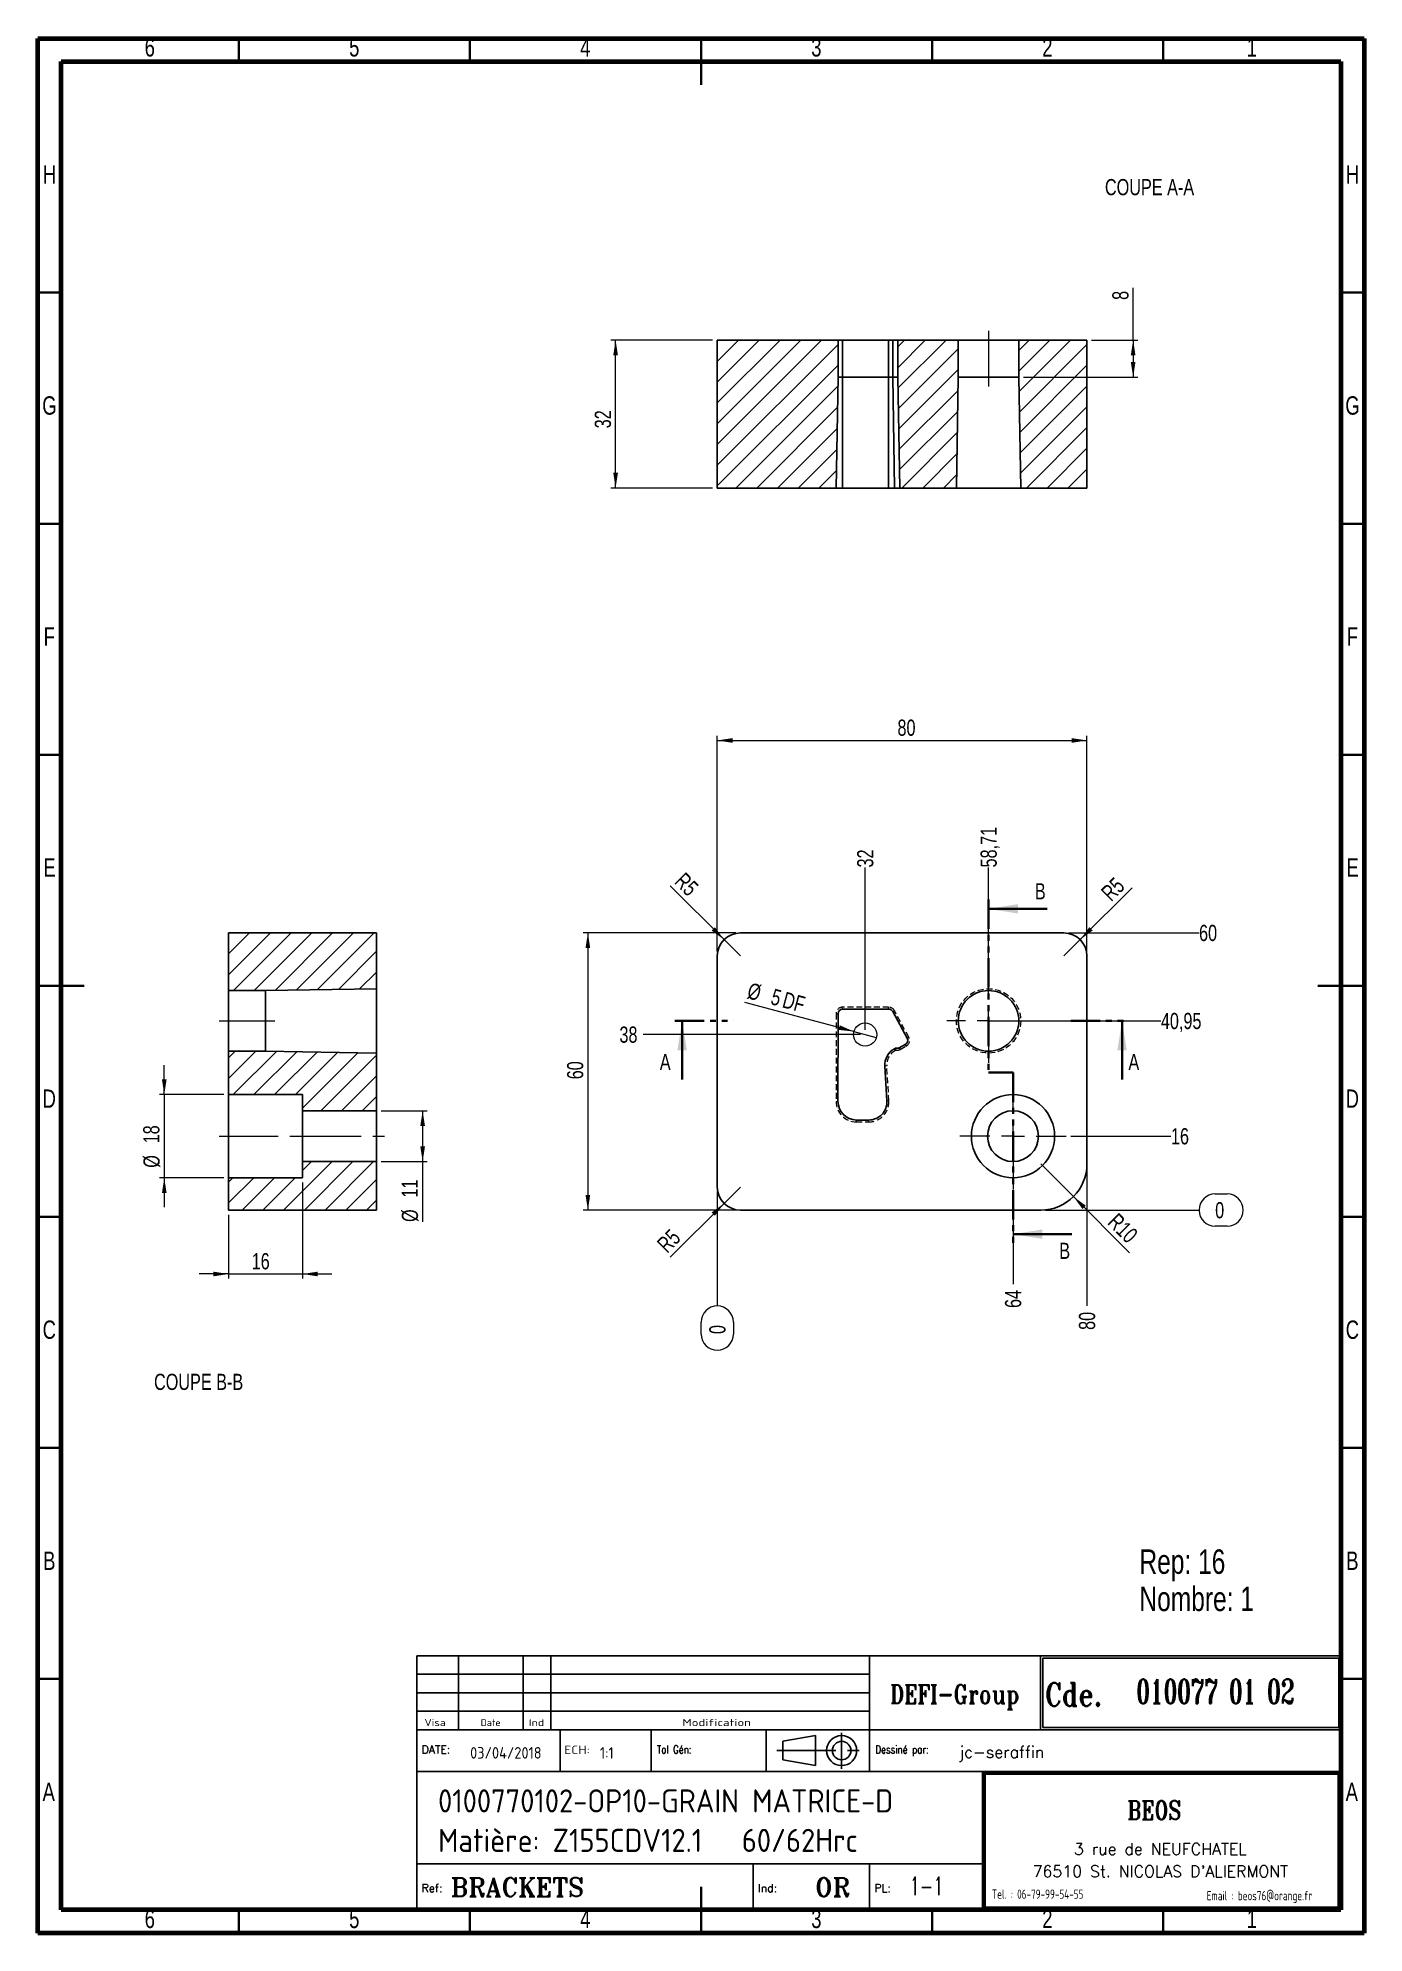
# Model space of a CAD drawing. Header units: millimetres. Extents: x 5 to 292, y 5 to 415.
import ezdxf

# ---------------------------------------------------------------- set-up
doc = ezdxf.new("R2010")
doc.units = ezdxf.units.MM
for name, pattern in [('CENTERX2', [20.32, 12.7, -2.54, 2.54, -2.54]), ('HIDDEN', [1.905, 1.27, -0.635]), ('PHANTOM', [12.7, 6.35, -1.27, 1.27, -1.27, 1.27, -1.27])]:
    doc.linetypes.add(name, pattern=pattern)
doc.layers.add('DIMENSIONS', color=176, linetype='Continuous')
doc.styles.add('SLDTEXTSTYLE0', font='TXT', dxfattribs={"width": 0.75})
doc.styles.add('SLDTEXTSTYLE1', font='ISOCP')
doc.styles.add('SLDTEXTSTYLE10', font='ISOCP', dxfattribs={"width": 1.147311})
doc.styles.add('SLDTEXTSTYLE11', font='ISOCP', dxfattribs={"width": 1.385904})
doc.styles.add('SLDTEXTSTYLE12', font='ISOCP', dxfattribs={"width": 1.246461})
doc.styles.add('SLDTEXTSTYLE13', font='ROMAND')
doc.styles.add('SLDTEXTSTYLE2', font='ROMANT', dxfattribs={"width": 0.8})
doc.styles.add('SLDTEXTSTYLE3', font='ISOCP', dxfattribs={"width": 0.8})
doc.styles.add('SLDTEXTSTYLE4', font='ROMANS', dxfattribs={"width": 0.8})
doc.styles.add('SLDTEXTSTYLE5', font='ROMANT')
doc.styles.add('SLDTEXTSTYLE6', font='ROMANS')
doc.styles.add('SLDTEXTSTYLE7', font='ROMANT', dxfattribs={"width": 0.65})
doc.styles.add('SLDTEXTSTYLE8', font='ISOCP', dxfattribs={"width": 1.446157})
doc.styles.add('SLDTEXTSTYLE9', font='ISOCP', dxfattribs={"width": 1.294402})
doc.dimstyles.new('SLDDIMSTYLE0', dxfattribs={"dimtxt": 3.5, "dimasz": 3.302, "dimexe": 0, "dimexo": 0.0625, "dimgap": 0.875, "dimtad": 1, "dimrnd": 1e-09, "dimzin": 12, "dimdsep": 46, "dimtxsty": 'SLDTEXTSTYLE0', "dimblk1": 'NONE', "dimsah": 1, "dimcen": 0, "dimadec": 0, "dimazin": 3, "dimtfac": 1, "dimtmove": 0, "dimatfit": 3, "dimldrblk": 'NONE', "dimfxl": 1, "dimfrac": 2, "dimtolj": 1, "dimtzin": 12, "dimarcsym": 0})
doc.dimstyles.new('SLDDIMSTYLE1', dxfattribs={"dimtxt": 3.5, "dimasz": 3.302, "dimexe": 0, "dimexo": 0.0625, "dimgap": 0.875, "dimtad": 0, "dimtih": 1, "dimtoh": 1, "dimdec": 0, "dimrnd": 1e-09, "dimdsep": 46, "dimtxsty": 'SLDTEXTSTYLE0', "dimblk1": 'NONE', "dimblk2": 'NONE', "dimsah": 1, "dimcen": 0.09, "dimadec": 0, "dimazin": 2, "dimtfac": 1, "dimtdec": 0, "dimtofl": 0, "dimtmove": 0, "dimatfit": 3, "dimldrblk": 'NONE', "dimfxl": 1, "dimfrac": 2, "dimtolj": 1, "dimtzin": 12, "dimarcsym": 0})
doc.dimstyles.new('SLDDIMSTYLE2', dxfattribs={"dimtxt": 3.5, "dimasz": 3.302, "dimexe": 0, "dimexo": 0.0625, "dimgap": 0.875, "dimtad": 0, "dimtih": 1, "dimtoh": 1, "dimrnd": 1e-09, "dimzin": 12, "dimdsep": 46, "dimtxsty": 'SLDTEXTSTYLE0', "dimblk1": 'NONE', "dimblk2": 'NONE', "dimsah": 1, "dimcen": 0.09, "dimadec": 0, "dimazin": 3, "dimtfac": 1, "dimtofl": 0, "dimtmove": 0, "dimatfit": 3, "dimldrblk": 'NONE', "dimfxl": 1, "dimfrac": 2, "dimtolj": 1, "dimtzin": 12, "dimarcsym": 0})
doc.dimstyles.new('SLDDIMSTYLE3', dxfattribs={"dimtxt": 3.5, "dimasz": 3.302, "dimexe": 0, "dimexo": 0.0625, "dimgap": 0.875, "dimtad": 1, "dimrnd": 1e-09, "dimzin": 12, "dimdsep": 46, "dimtxsty": 'SLDTEXTSTYLE0', "dimsah": 1, "dimcen": 0.09, "dimadec": 0, "dimazin": 3, "dimtfac": 1, "dimtofl": 0, "dimtmove": 0, "dimatfit": 3, "dimfxl": 1, "dimfrac": 2, "dimtolj": 1, "dimtzin": 12, "dimarcsym": 0})
doc.dimstyles.new('SLDDIMSTYLE4', dxfattribs={"dimtxt": 3.5, "dimasz": 3.302, "dimexe": 0, "dimexo": 0.0625, "dimgap": 0.875, "dimtad": 1, "dimrnd": 1e-09, "dimzin": 12, "dimdsep": 46, "dimtxsty": 'SLDTEXTSTYLE0', "dimsah": 1, "dimcen": 0, "dimadec": 0, "dimazin": 3, "dimtfac": 1, "dimtofl": 0, "dimtmove": 0, "dimatfit": 3, "dimfxl": 1, "dimfrac": 2, "dimtolj": 1, "dimtzin": 12, "dimarcsym": 0})
doc.dimstyles.new('SLDDIMSTYLE5', dxfattribs={"dimtxt": 3.5, "dimasz": 3.302, "dimexe": 0, "dimexo": 0.0625, "dimgap": 0.875, "dimtad": 1, "dimrnd": 1e-09, "dimzin": 12, "dimdsep": 46, "dimtxsty": 'SLDTEXTSTYLE0', "dimsah": 1, "dimcen": 0.09, "dimadec": 0, "dimazin": 3, "dimtfac": 1, "dimtmove": 0, "dimatfit": 0, "dimfxl": 1, "dimfrac": 2, "dimtolj": 1, "dimtzin": 12, "dimarcsym": 0})

# ---------------------------------------------------------------- blocks, each defined once
blk = doc.blocks.new('SW_NOTE_0')
at = {"color": 0, "linetype": 'Continuous', "lineweight": 0, "char_height": 5.292, "attachment_point": 1, "style": 'SLDTEXTSTYLE0'}
for s, insert in [('Rep: 16', (0, 6.82)), ('Nombre: 1', (0, -1.23))]:
    blk.add_mtext(s, dxfattribs=dict(at, insert=insert))
blk = doc.blocks.new('_D')
at = {"color": 7, "linetype": 'Continuous', "lineweight": 18}
for q in [(158.01, 206.41), (186.44, 198.8)]:
    blk.add_line((181.61, 200.09), q, dxfattribs=at)
blk.add_solid([(181.61, 200.09), (178.55, 201.44), (178.29, 200.46)], dxfattribs=at)
at = {"color": 7, "linetype": 'Continuous', "lineweight": 18, "char_height": 3.5, "attachment_point": 1, "rotation": 345, "style": 'SLDTEXTSTYLE0'}
for s, insert in [('%%c', (159.18, 210.75)), ('5', (164.29, 209.43)), ('DF', (166.79, 208.76))]:
    blk.add_mtext(s, dxfattribs=dict(at, insert=insert))
blk = doc.blocks.new('_None')
blk = doc.blocks.new('_D_1')
at = {"color": 7, "linetype": 'Continuous', "lineweight": 18}
for p, q in [((152.02, 165.45), (152.02, 140.71)), ((148.53, 134.63), (148.53, 137.22)), ((155.51, 137.22), (155.51, 134.63))]:
    blk.add_line(p, q, dxfattribs=at)
for centre, start, end in [((152.02, 137.22), 0, 180), ((152.02, 134.63), 180, 0)]:
    blk.add_arc(centre, 3.49, start, end, dxfattribs=at)
at = {"color": 7, "linetype": 'Continuous', "lineweight": 18, "insert": (150.29, 134.63), "char_height": 3.5, "attachment_point": 1, "rotation": 90, "style": 'SLDTEXTSTYLE0'}
blk.add_mtext('0', dxfattribs=at)
blk = doc.blocks.new('_D_2')
at = {"color": 7, "linetype": 'Continuous', "lineweight": 18}
blk.add_line((184.02, 200.45), (184.02, 235.6), dxfattribs=at)
at = {"color": 7, "linetype": 'Continuous', "lineweight": 18, "insert": (182.29, 235.6), "char_height": 3.5, "attachment_point": 1, "rotation": 90, "style": 'SLDTEXTSTYLE0'}
blk.add_mtext('32', dxfattribs=at)
blk = doc.blocks.new('_D_3')
at = {"color": 7, "linetype": 'Continuous', "lineweight": 18}
blk.add_line((210.73, 212.45), (210.73, 235.6), dxfattribs=at)
at = {"color": 7, "linetype": 'Continuous', "lineweight": 18, "insert": (209, 235.6), "char_height": 3.5, "attachment_point": 1, "rotation": 90, "style": 'SLDTEXTSTYLE0'}
blk.add_mtext('58,71', dxfattribs=at)
blk = doc.blocks.new('_D_4')
at = {"color": 7, "linetype": 'Continuous', "lineweight": 18}
blk.add_line((216.02, 164.95), (216.02, 145.45), dxfattribs=at)
at = {"color": 7, "linetype": 'Continuous', "lineweight": 18, "insert": (214.29, 140.27), "char_height": 3.5, "attachment_point": 1, "rotation": 90, "style": 'SLDTEXTSTYLE0'}
blk.add_mtext('64', dxfattribs=at)
blk = doc.blocks.new('_D_5')
at = {"color": 7, "linetype": 'Continuous', "lineweight": 18}
blk.add_line((232.02, 170.45), (232.02, 140.71), dxfattribs=at)
at = {"color": 7, "linetype": 'Continuous', "lineweight": 18, "insert": (230.29, 135.53), "char_height": 3.5, "attachment_point": 1, "rotation": 90, "style": 'SLDTEXTSTYLE0'}
blk.add_mtext('80', dxfattribs=at)
blk = doc.blocks.new('_D_6')
at = {"color": 7, "linetype": 'Continuous', "lineweight": 18}
for p, q in [((259.77, 164.94), (262.36, 164.94)), ((223.02, 161.45), (256.28, 161.45)), ((262.36, 157.96), (259.77, 157.96))]:
    blk.add_line(p, q, dxfattribs=at)
for centre, start, end in [((259.77, 161.45), 90, 270), ((262.36, 161.45), 270, 90)]:
    blk.add_arc(centre, 3.49, start, end, dxfattribs=at)
at = {"color": 7, "linetype": 'Continuous', "lineweight": 18, "insert": (259.77, 163.18), "char_height": 3.5, "attachment_point": 1, "style": 'SLDTEXTSTYLE0'}
blk.add_mtext('0', dxfattribs=at)
blk = doc.blocks.new('_D_7')
at = {"color": 7, "linetype": 'Continuous', "lineweight": 18}
blk.add_line((228.52, 177.45), (250.2, 177.45), dxfattribs=at)
at = {"color": 7, "linetype": 'Continuous', "lineweight": 18, "insert": (250.2, 179.18), "char_height": 3.5, "attachment_point": 1, "style": 'SLDTEXTSTYLE0'}
blk.add_mtext('16', dxfattribs=at)
blk = doc.blocks.new('_D_8')
at = {"color": 7, "linetype": 'Continuous', "lineweight": 18}
blk.add_line((183.02, 199.45), (136.02, 199.45), dxfattribs=at)
at = {"color": 7, "linetype": 'Continuous', "lineweight": 18, "insert": (130.85, 201.18), "char_height": 3.5, "attachment_point": 1, "style": 'SLDTEXTSTYLE0'}
blk.add_mtext('38', dxfattribs=at)
blk = doc.blocks.new('_D_9')
at = {"color": 7, "linetype": 'Continuous', "lineweight": 18}
blk.add_line((211.73, 202.4), (248.02, 202.4), dxfattribs=at)
at = {"color": 7, "linetype": 'Continuous', "lineweight": 18, "insert": (248.02, 204.13), "char_height": 3.5, "attachment_point": 1, "style": 'SLDTEXTSTYLE0'}
blk.add_mtext('40,95', dxfattribs=at)
blk = doc.blocks.new('_D_10')
at = {"color": 7, "linetype": 'Continuous', "lineweight": 18}
blk.add_line((228.02, 221.45), (256.28, 221.45), dxfattribs=at)
at = {"color": 7, "linetype": 'Continuous', "lineweight": 18, "insert": (256.28, 223.18), "char_height": 3.5, "attachment_point": 1, "style": 'SLDTEXTSTYLE0'}
blk.add_mtext('60', dxfattribs=at)
blk = doc.blocks.new('_D_11')
at = {"color": 7, "linetype": 'Continuous', "lineweight": 18}
for p, q in [((152.02, 217.45), (152.02, 264.09)), ((152.02, 263.09), (232.02, 263.09)), ((232.02, 217.45), (232.02, 264.09))]:
    blk.add_line(p, q, dxfattribs=at)
for points in [[(152.02, 263.09), (155.32, 262.58), (155.32, 263.59)], [(232.02, 263.09), (228.72, 263.59), (228.72, 262.58)]]:
    blk.add_solid(points, dxfattribs=at)
at = {"color": 7, "linetype": 'Continuous', "lineweight": 18, "insert": (191.02, 267.6), "char_height": 3.5, "attachment_point": 1, "style": 'SLDTEXTSTYLE0'}
blk.add_mtext('80', dxfattribs=at)
blk = doc.blocks.new('_D_12')
at = {"color": 7, "linetype": 'Continuous', "lineweight": 18}
for p, q in [((156.02, 221.45), (123.02, 221.45)), ((124.02, 221.45), (124.02, 161.45)), ((156.02, 161.45), (123.02, 161.45))]:
    blk.add_line(p, q, dxfattribs=at)
for points in [[(124.02, 221.45), (123.51, 218.14), (124.53, 218.14)], [(124.02, 161.45), (124.53, 164.75), (123.51, 164.75)]]:
    blk.add_solid(points, dxfattribs=at)
at = {"color": 7, "linetype": 'Continuous', "lineweight": 18, "insert": (119.51, 189.76), "char_height": 3.5, "attachment_point": 1, "rotation": 90, "style": 'SLDTEXTSTYLE0'}
blk.add_mtext('60', dxfattribs=at)
blk = doc.blocks.new('_D_13')
at = {"color": 7, "linetype": 'Continuous', "lineweight": 18}
for q in [(141.86, 231.61), (157.02, 216.45)]:
    blk.add_line((153.49, 219.98), q, dxfattribs=at)
blk.add_solid([(153.49, 219.98), (151.51, 222.68), (150.79, 221.96)], dxfattribs=at)
at = {"color": 7, "linetype": 'Continuous', "lineweight": 18, "insert": (145.03, 234.78), "char_height": 3.5, "attachment_point": 1, "rotation": 315, "style": 'SLDTEXTSTYLE0'}
blk.add_mtext('R5', dxfattribs=at)
blk = doc.blocks.new('_D_14')
at = {"color": 7, "linetype": 'Continuous', "lineweight": 18}
for q in [(241.79, 231.21), (227.02, 216.45)]:
    blk.add_line((230.56, 219.98), q, dxfattribs=at)
blk.add_solid([(230.56, 219.98), (233.25, 221.96), (232.53, 222.68)], dxfattribs=at)
at = {"color": 7, "linetype": 'Continuous', "lineweight": 18, "insert": (234.79, 230.55), "char_height": 3.5, "attachment_point": 1, "rotation": 45, "style": 'SLDTEXTSTYLE0'}
blk.add_mtext('R5', dxfattribs=at)
blk = doc.blocks.new('_D_15')
at = {"color": 7, "linetype": 'Continuous', "lineweight": 18}
for q in [(222.02, 171.45), (241.25, 152.22)]:
    blk.add_line((229.09, 164.38), q, dxfattribs=at)
blk.add_solid([(229.09, 164.38), (231.07, 161.68), (231.79, 162.4)], dxfattribs=at)
at = {"color": 7, "linetype": 'Continuous', "lineweight": 18, "insert": (238.76, 161.06), "char_height": 3.5, "attachment_point": 1, "rotation": 315, "style": 'SLDTEXTSTYLE0'}
blk.add_mtext('R10', dxfattribs=at)
blk = doc.blocks.new('_D_16')
at = {"color": 7, "linetype": 'Continuous', "lineweight": 18}
for q in [(157.02, 166.45), (141.86, 151.28)]:
    blk.add_line((153.49, 162.91), q, dxfattribs=at)
blk.add_solid([(153.49, 162.91), (150.79, 160.94), (151.51, 160.22)], dxfattribs=at)
at = {"color": 7, "linetype": 'Continuous', "lineweight": 18, "insert": (138.69, 154.45), "char_height": 3.5, "attachment_point": 1, "rotation": 45, "style": 'SLDTEXTSTYLE0'}
blk.add_mtext('R5', dxfattribs=at)
blk = doc.blocks.new('SW_CENTERMARKSYMBOL_0')
at = {"color": 0, "linetype": 'Continuous', "lineweight": 0}
for p, q in [((0, 5), (0, 9.05)), ((-5, 0), (-9.05, 0)), ((0, 0), (-2.5, 0)), ((0, 0), (0, 2.5)), ((0, 0), (0, -2.5)), ((0, 0), (2.5, 0)), ((5, 0), (9.05, 0)), ((0, -5), (0, -9.05))]:
    blk.add_line(p, q, dxfattribs=at)
blk = doc.blocks.new('SW_CENTERMARKSYMBOL_1')
at = {"color": 0, "linetype": 'Continuous', "lineweight": 0}
for p, q in [((0, 5), (0, 11.5)), ((-5, 0), (-11.5, 0)), ((0, 0), (-2.5, 0)), ((0, 0), (0, 2.5)), ((0, 0), (0, -2.5)), ((0, 0), (2.5, 0)), ((5, 0), (11.5, 0)), ((0, -5), (0, -11.5))]:
    blk.add_line(p, q, dxfattribs=at)
blk = doc.blocks.new('_D_17')
at = {"color": 7, "linetype": 'Continuous', "lineweight": 18}
for p, q in [((151.02, 349.71), (129.02, 349.71)), ((130.02, 317.71), (130.02, 349.71)), ((151.02, 317.71), (129.02, 317.71))]:
    blk.add_line(p, q, dxfattribs=at)
for points in [[(130.02, 349.71), (129.51, 346.41), (130.53, 346.41)], [(130.02, 317.71), (130.53, 321.01), (129.51, 321.01)]]:
    blk.add_solid(points, dxfattribs=at)
at = {"color": 7, "linetype": 'Continuous', "lineweight": 18, "insert": (125.51, 330.63), "char_height": 3.5, "attachment_point": 1, "rotation": 90, "style": 'SLDTEXTSTYLE0'}
blk.add_mtext('32', dxfattribs=at)
blk = doc.blocks.new('_D_18')
at = {"color": 7, "linetype": 'Continuous', "lineweight": 18}
for p, q in [((242.02, 349.71), (242.02, 361)), ((233.02, 349.71), (243.02, 349.71)), ((242.02, 349.71), (242.02, 341.71)), ((218.28, 341.71), (243.02, 341.71))]:
    blk.add_line(p, q, dxfattribs=at)
for points in [[(242.02, 349.71), (241.51, 346.41), (242.53, 346.41)], [(242.02, 341.71), (242.53, 345.01), (241.51, 345.01)]]:
    blk.add_solid(points, dxfattribs=at)
at = {"color": 7, "linetype": 'Continuous', "lineweight": 18, "insert": (237.51, 358.42), "char_height": 3.5, "attachment_point": 1, "rotation": 90, "style": 'SLDTEXTSTYLE0'}
blk.add_mtext('8', dxfattribs=at)
blk = doc.blocks.new('_D_19')
at = {"color": 7, "linetype": 'Continuous', "lineweight": 18}
for p, q in [((32.35, 186.45), (32.35, 192.8)), ((45.26, 186.45), (31.35, 186.45)), ((32.35, 186.45), (32.35, 168.45)), ((45.26, 168.45), (31.35, 168.45)), ((32.35, 168.45), (32.35, 162.1))]:
    blk.add_line(p, q, dxfattribs=at)
for points in [[(32.35, 186.45), (32.85, 189.75), (31.84, 189.75)], [(32.35, 168.45), (31.84, 165.14), (32.85, 165.14)]]:
    blk.add_solid(points, dxfattribs=at)
at = {"color": 7, "linetype": 'Continuous', "lineweight": 18, "char_height": 3.5, "attachment_point": 1, "rotation": 90, "style": 'SLDTEXTSTYLE0'}
for s, insert in [('18', (27.78, 175.9)), ('%%c', (27.83, 170.62))]:
    blk.add_mtext(s, dxfattribs=dict(at, insert=insert))
blk = doc.blocks.new('_D_20')
at = {"color": 7, "linetype": 'Continuous', "lineweight": 18}
for p, q in [((62.26, 167.45), (62.26, 146.63)), ((46.26, 160.45), (46.26, 146.63)), ((46.26, 147.63), (39.91, 147.63)), ((46.26, 147.63), (62.26, 147.63)), ((62.26, 147.63), (68.61, 147.63))]:
    blk.add_line(p, q, dxfattribs=at)
for points in [[(46.26, 147.63), (42.96, 148.13), (42.96, 147.12)], [(62.26, 147.63), (65.56, 147.12), (65.56, 148.13)]]:
    blk.add_solid(points, dxfattribs=at)
at = {"color": 7, "linetype": 'Continuous', "lineweight": 18, "insert": (51.26, 152.14), "char_height": 3.5, "attachment_point": 1, "style": 'SLDTEXTSTYLE0'}
blk.add_mtext('16', dxfattribs=at)
blk = doc.blocks.new('_D_21')
at = {"color": 7, "linetype": 'Continuous', "lineweight": 18}
for p, q in [((79.26, 182.95), (89.26, 182.95)), ((88.26, 182.95), (88.26, 171.95)), ((79.26, 171.95), (89.26, 171.95)), ((88.26, 171.95), (88.26, 158.89))]:
    blk.add_line(p, q, dxfattribs=at)
for points in [[(88.26, 182.95), (87.75, 179.64), (88.77, 179.64)], [(88.26, 171.95), (88.77, 175.25), (87.75, 175.25)]]:
    blk.add_solid(points, dxfattribs=at)
at = {"color": 7, "linetype": 'Continuous', "lineweight": 18, "char_height": 3.5, "attachment_point": 1, "rotation": 90, "style": 'SLDTEXTSTYLE0'}
for s, insert in [('11', (83.7, 164.16)), ('%%c', (83.75, 158.89))]:
    blk.add_mtext(s, dxfattribs=dict(at, insert=insert))

msp = doc.modelspace()

# ---------------------------------------------------------------- hatches: boundary and pattern name
at = {"linetype": 'Continuous', "lineweight": 18}
h = msp.add_hatch(dxfattribs=at)
h.set_pattern_fill('ANSI31', style=0)
h.paths.add_polyline_path([(152.022, 349.709), (152.022, 317.709), (177.732, 317.709), (178.151, 341.709), (178.151, 349.709)], flags=0)
h = msp.add_hatch(dxfattribs=at)
h.set_pattern_fill('ANSI31', style=0)
h.paths.add_polyline_path([(204.182, 349.709), (191.084, 349.709), (191.084, 341.709), (191.561, 317.709), (203.763, 317.709), (204.182, 341.709)], flags=0)
h = msp.add_hatch(dxfattribs=at)
h.set_pattern_fill('ANSI31', style=0)
h.paths.add_polyline_path([(232.022, 317.709), (232.022, 349.709), (217.282, 349.709), (217.282, 341.709), (217.701, 317.709)], flags=0)
h = msp.add_hatch(dxfattribs=at)
h.set_pattern_fill('ANSI31', style=0)
h.paths.add_polyline_path([(78.261, 209.369), (78.261, 221.446), (46.261, 221.446), (46.261, 208.951), (54.261, 208.951)], flags=0)
h = msp.add_hatch(dxfattribs=at)
h.set_pattern_fill('ANSI31', style=0)
h.paths.add_polyline_path([(78.261, 182.946), (78.261, 195.432), (54.261, 195.851), (46.261, 195.851), (46.261, 186.446), (62.261, 186.446), (62.261, 182.946)], flags=0)
h = msp.add_hatch(dxfattribs=at)
h.set_pattern_fill('ANSI31', style=0)
h.paths.add_polyline_path([(46.261, 168.446), (46.261, 161.446), (78.261, 161.446), (78.261, 171.946), (62.261, 171.946), (62.261, 168.446)], flags=0)

# ---------------------------------------------------------------- linework, layer by layer
at = {"color": 7, "linetype": 'Continuous', "lineweight": 70}
for p, q in [((5, 5), (5, 415)), ((5, 415), (292, 415)), ((292, 415), (292, 5)), ((10, 10), (10, 410)), ((10, 410), (287, 410)), ((287, 410), (287, 10)), ((287, 10), (10, 10)), ((292, 5), (5, 5))]:
    msp.add_line(p, q, dxfattribs=at)
at = {"color": 7, "linetype": 'Continuous', "lineweight": 35}
for p, q in [((48.5, 410), (48.5, 415)), ((98.5, 410), (98.5, 415)), ((148.5, 415.001), (148.5, 404.999)), ((148.5, 410), (148.5, 415)), ((198.5, 410), (198.5, 415)), ((248.5, 410), (248.5, 415)), ((10, 360), (5, 360)), ((287, 360), (292, 360)), ((10, 310), (5, 310)), ((287, 310), (292, 310)), ((10, 260), (5, 260)), ((287, 260), (292, 260)), ((223.432, 226.646), (210.732, 226.646)), ((4.999, 210), (15.001, 210)), ((10, 210), (5, 210)), ((292.001, 210), (281.999, 210)), ((287, 210), (292, 210)), ((144.422, 189.701), (144.422, 202.401)), ((239.622, 189.701), (239.622, 202.401)), ((10, 160), (5, 160)), ((287, 160), (292, 160)), ((228.722, 156.246), (216.022, 156.246)), ((10, 110), (5, 110)), ((287, 110), (292, 110)), ((10, 60), (5, 60)), ((287, 60), (292, 60)), ((148.5, 4.999), (148.5, 15.001)), ((48.5, 10), (48.5, 5)), ((98.5, 10), (98.5, 5)), ((148.5, 10), (148.5, 5)), ((198.5, 10), (198.5, 5)), ((248.5, 10), (248.5, 5))]:
    msp.add_line(p, q, dxfattribs=at)
at = {"color": 7, "linetype": 'Continuous', "lineweight": 25}
for p, q in [((152.022, 349.709), (178.151, 349.709)), ((152.022, 317.709), (152.022, 349.709)), ((178.151, 341.709), (178.151, 349.709)), ((178.152, 349.709), (178.151, 349.709)), ((178.152, 341.709), (178.152, 349.709)), ((179.152, 349.709), (178.152, 349.709)), ((179.152, 341.709), (179.152, 349.709)), ((189.107, 349.709), (179.152, 349.709)), ((189.107, 341.709), (189.107, 349.709)), ((189.985, 349.709), (189.107, 349.709)), ((189.985, 341.709), (189.985, 349.709)), ((191.084, 349.709), (189.985, 349.709)), ((191.084, 349.709), (191.084, 341.709)), ((191.084, 349.709), (204.182, 349.709)), ((204.182, 341.709), (204.182, 349.709)), ((217.282, 349.709), (204.182, 349.709)), ((217.282, 349.709), (217.282, 341.709)), ((217.282, 349.709), (232.022, 349.709)), ((232.022, 349.709), (232.022, 317.709)), ((178.151, 341.709), (177.732, 317.709)), ((177.733, 317.709), (178.152, 341.709)), ((178.151, 341.709), (178.152, 341.709)), ((178.152, 341.709), (179.152, 341.709)), ((179.152, 341.709), (179.152, 317.709)), ((179.152, 341.709), (189.107, 341.709)), ((189.107, 341.709), (189.985, 341.709)), ((189.107, 341.709), (189.107, 317.709)), ((189.985, 341.709), (190.354, 317.709)), ((189.985, 341.709), (191.084, 341.709)), ((191.561, 317.709), (191.084, 341.709)), ((204.182, 341.709), (203.763, 317.709)), ((204.182, 341.709), (217.282, 341.709)), ((217.701, 317.709), (217.282, 341.709)), ((152.022, 317.709), (177.732, 317.709)), ((177.733, 317.709), (177.732, 317.709)), ((179.152, 317.709), (177.733, 317.709)), ((189.107, 317.709), (179.152, 317.709)), ((190.354, 317.709), (189.107, 317.709)), ((191.561, 317.709), (190.354, 317.709)), ((191.561, 317.709), (203.763, 317.709)), ((217.701, 317.709), (203.763, 317.709)), ((217.701, 317.709), (232.022, 317.709)), ((46.261, 221.446), (46.261, 208.951)), ((78.261, 221.446), (46.261, 221.446)), ((78.261, 221.446), (78.261, 209.369)), ((227.022, 221.446), (157.022, 221.446)), ((152.022, 216.446), (152.022, 166.446)), ((232.022, 171.446), (232.022, 216.446)), ((54.261, 208.951), (78.261, 209.369)), ((78.261, 209.369), (78.261, 195.432)), ((54.261, 208.951), (46.261, 208.951)), ((46.261, 208.951), (46.261, 195.851)), ((54.261, 195.851), (54.261, 208.951)), ((178.152, 203.947), (178.141, 184.948)), ((189.107, 204.946), (179.152, 204.946)), ((193.114, 198.663), (189.985, 204.423)), ((191.394, 196.591), (192.712, 197.307)), ((46.261, 195.851), (46.261, 186.446)), ((46.261, 195.851), (54.261, 195.851)), ((78.261, 195.432), (54.261, 195.851)), ((78.261, 195.432), (78.261, 182.946)), ((190.372, 196.377), (190.623, 196.514)), ((188.75, 185.072), (188.288, 192.618)), ((62.261, 186.446), (46.261, 186.446)), ((46.261, 186.446), (46.261, 168.446)), ((62.261, 182.946), (62.261, 186.446)), ((78.261, 182.946), (62.261, 182.946)), ((62.261, 182.946), (62.261, 171.946)), ((78.261, 182.946), (78.261, 171.946)), ((182.139, 180.946), (184.75, 180.944)), ((46.261, 168.446), (62.261, 168.446)), ((46.261, 168.446), (46.261, 161.446)), ((62.261, 168.446), (62.261, 171.946)), ((62.261, 171.946), (78.261, 171.946)), ((78.261, 171.946), (78.261, 161.446)), ((46.261, 161.446), (78.261, 161.446)), ((157.022, 161.446), (222.022, 161.446))]:
    msp.add_line(p, q, dxfattribs=at)
at = {"color": 7, "linetype": 'CENTERX2', "lineweight": 18}
for p, q in [((210.732, 351.709), (210.732, 339.709)), ((44.261, 202.401), (56.261, 202.401)), ((44.261, 177.446), (62.261, 177.446)), ((62.261, 177.446), (80.261, 177.446))]:
    msp.add_line(p, q, dxfattribs=at)
at = {"color": 7, "linetype": 'PHANTOM', "lineweight": 35}
for p, q in [((210.732, 228.646), (210.732, 191.198)), ((142.834, 202.401), (155.541, 202.401)), ((228.509, 202.401), (241.209, 202.401)), ((210.732, 191.198), (216.022, 191.198)), ((216.022, 191.198), (216.022, 154.246))]:
    msp.add_line(p, q, dxfattribs=at)
at = {"color": 7, "linetype": 'HIDDEN', "lineweight": 18}
for p, q in [((179.152, 204.946), (179.152, 205.365)), ((189.107, 205.365), (179.152, 205.365)), ((189.107, 204.946), (189.107, 205.365)), ((177.733, 203.947), (177.723, 184.948)), ((177.733, 203.947), (178.152, 203.947)), ((189.985, 204.423), (190.354, 204.623)), ((193.482, 198.863), (190.354, 204.623)), ((191.594, 196.223), (192.912, 196.939)), ((192.712, 197.307), (192.912, 196.939)), ((193.114, 198.663), (193.482, 198.863)), ((190.572, 196.009), (190.372, 196.377)), ((190.572, 196.009), (190.684, 196.07)), ((191.394, 196.591), (191.594, 196.223)), ((188.706, 192.643), (188.288, 192.618)), ((189.169, 185.092), (188.706, 192.643)), ((177.723, 184.948), (178.141, 184.948)), ((182.139, 180.527), (182.139, 180.946)), ((182.139, 180.527), (184.75, 180.525)), ((184.75, 180.525), (184.75, 180.944))]:
    msp.add_line(p, q, dxfattribs=at)
at = {"color": 7, "linetype": 'HIDDEN', "lineweight": 18, "flags": 128}
msp.add_lwpolyline([(189.169, 185.092), (188.887, 185.078), (188.75, 185.072)], dxfattribs=at)
at = {"color": 7, "linetype": 'HIDDEN', "lineweight": 18}
msp.add_circle((210.732, 202.401), 6.969, dxfattribs=at)
at = {"color": 7, "linetype": 'Continuous', "lineweight": 25}
for centre, radius in [((210.732, 202.401), 6.55), ((216.022, 177.446), 9), ((216.022, 177.446), 5.5)]:
    msp.add_circle(centre, radius, dxfattribs=at)
at = {"color": 7, "linetype": 'Continuous', "lineweight": 18}
msp.add_circle((184.022, 199.446), 2.5, dxfattribs=at)
at = {"color": 7, "linetype": 'Continuous', "lineweight": 25}
for centre, radius, start, end in [((157.022, 216.446), 5, 90, 180), ((227.022, 216.446), 5, 0, 90), ((179.152, 203.946), 1, 90, 179.96943), ((189.107, 203.946), 1, 28.50302, 90), ((192.235, 198.186), 1, 298.50302, 28.50302), ((192.281, 192.862), 4, 118.50302, 183.50302), ((190.917, 197.47), 1, 252.93002, 298.50302), ((182.141, 184.946), 4, 179.96943, 269.96943), ((184.752, 184.944), 4, 269.96943, 1.82875), ((222.022, 171.446), 10, 270, 0), ((157.022, 166.446), 5, 180, 270)]:
    msp.add_arc(centre, radius, start, end, dxfattribs=at)
at = {"color": 7, "linetype": 'HIDDEN', "lineweight": 18}
for centre, radius, start, end in [((179.152, 203.946), 1.419, 90, 179.96943), ((189.107, 203.946), 1.419, 28.50302, 90), ((192.235, 198.186), 1.419, 298.50302, 28.50302), ((192.281, 192.862), 3.581, 118.50302, 183.50302), ((190.917, 197.47), 1.419, 260.55527, 298.50302), ((182.141, 184.946), 4.419, 179.96943, 269.96943), ((184.752, 184.944), 4.419, 269.96943, 1.91009)]:
    msp.add_arc(centre, radius, start, end, dxfattribs=at)
msp.add_open_spline([(190.684, 196.07), (190.681, 196.087), (190.678, 196.104), (190.675, 196.121), (190.664, 196.189), (190.654, 196.257), (190.645, 196.326), (190.637, 196.388), (190.629, 196.451), (190.623, 196.514)], degree=3, knots=[0, 0, 0, 0, 0.002789165, 0.002789165, 0.002789165, 0.013945828, 0.013945828, 0.013945828, 0.024004181, 0.024004181, 0.024004181, 0.024004181], dxfattribs=at)
at = {"color": 7, "linetype": 'Continuous', "lineweight": 35}
for points in [[(210.732, 226.646), (217.082, 225.63), (217.082, 227.662)], [(144.422, 202.401), (143.406, 196.051), (145.438, 196.051)], [(239.622, 202.401), (238.606, 196.051), (240.638, 196.051)], [(216.022, 156.246), (222.372, 155.23), (222.372, 157.262)]]:
    msp.add_solid(points, dxfattribs=at)
at = {"layer": 'DIMENSIONS', "color": 3}
for p, q in [((185, 65), (87, 65)), ((96, 49), (96, 65)), ((110, 49), (110, 65)), ((116, 49), (116, 65)), ((87, 61), (185, 61)), ((185, 57), (87, 57)), ((87, 53), (185, 53))]:
    msp.add_line(p, q, dxfattribs=at)
at = {"layer": 'DIMENSIONS', "color": 6}
for p, q in [((87, 65), (87, 10)), ((287, 10), (287, 65)), ((287, 40), (209.384, 40)), ((209.384, 40), (209.384, 10)), ((286.8, 39.8), (209.584, 39.8)), ((209.584, 39.8), (209.584, 10.2)), ((286.6, 39.6), (209.784, 39.6)), ((209.784, 39.6), (209.784, 10.4)), ((286.4, 39.4), (209.984, 39.4)), ((209.984, 39.4), (209.984, 10.6)), ((286.4, 10.6), (286.4, 39.4)), ((286.6, 10.4), (286.6, 39.6)), ((286.8, 10.2), (286.8, 39.8)), ((87, 10), (287, 10)), ((209.584, 10.2), (286.8, 10.2)), ((209.784, 10.4), (286.6, 10.4)), ((209.984, 10.6), (286.4, 10.6))]:
    msp.add_line(p, q, dxfattribs=at)
at = {"layer": 'DIMENSIONS', "color": 1}
for p, q in [((287, 65), (185, 65)), ((185, 49), (185, 65)), ((222, 49), (222, 65)), ((222.5, 49.5), (222.5, 64.5)), ((222.5, 64.5), (286.5, 64.5)), ((286.5, 64.5), (286.5, 49.5)), ((286.5, 49.5), (222.5, 49.5)), ((87, 49), (287, 49)), ((118, 49), (118, 40)), ((137.731, 49), (137.731, 40)), ((162.62, 49), (162.62, 40)), ((185, 49), (185, 40)), ((209.384, 40), (87, 40)), ((209.384, 20), (87, 20)), ((159.792, 20), (159.792, 10)), ((185, 20), (185, 10))]:
    msp.add_line(p, q, dxfattribs=at)
at = {"layer": 'DIMENSIONS'}
for p, q in [((222.5, 49.5), (222.5, 64.5)), ((222.5, 64.5), (286.5, 64.5)), ((286.5, 64.5), (286.5, 49.5)), ((286.5, 49.5), (222.5, 49.5))]:
    msp.add_line(p, q, dxfattribs=at)
at = {"layer": 'DIMENSIONS', "color": 7}
for p, q in [((173.244, 47.75), (166.244, 46.5)), ((166.244, 46.5), (166.244, 42.5)), ((173.244, 41.25), (173.244, 47.75)), ((166.244, 42.5), (173.244, 41.25))]:
    msp.add_line(p, q, dxfattribs=at)
at = {"layer": 'DIMENSIONS', "color": 3, "linetype": 'CENTERX2'}
for p, q in [((178.934, 48.348), (178.934, 40.513)), ((164.946, 44.5), (183.201, 44.5))]:
    msp.add_line(p, q, dxfattribs=at)
at = {"layer": 'DIMENSIONS', "color": 7}
for radius in [3.25, 2]:
    msp.add_circle((178.934, 44.5), radius, dxfattribs=at)

# ---------------------------------------------------------------- block references
at = {"color": 7, "linetype": 'Continuous', "lineweight": 0}
for name, p in [('SW_CENTERMARKSYMBOL_0', (210.732, 202.401)), ('SW_CENTERMARKSYMBOL_1', (216.022, 177.446)), ('SW_NOTE_0', (243.384, 81.209))]:
    msp.add_blockref(name, p, dxfattribs=at)

# ---------------------------------------------------------------- texts
at = {"color": 7, "linetype": 'Continuous', "lineweight": 0, "attachment_point": 2, "style": 'SLDTEXTSTYLE0'}
for s, insert, char_height in [('6', (29.21, 415.06), 3.969), ('5', (73.46, 415.06), 3.969), ('4', (123.46, 415.06), 3.969), ('3', (173.46, 415.06), 3.969), ('2', (223.46, 415.06), 3.969), ('1', (267.71, 415.06), 3.969), ('H', (7.49, 387.56), 3.969), ('H', (289.49, 387.56), 3.969), ('COUPE A-A', (245.572, 384.578), 3.5), ('G', (7.487, 337.56), 3.969), ('G', (289.487, 337.56), 3.969), ('F', (7.458, 287.56), 3.969), ('F', (289.458, 287.56), 3.969), ('E', (7.508, 237.56), 3.969), ('E', (289.508, 237.56), 3.969), ('D', (7.453, 187.56), 3.969), ('D', (289.453, 187.56), 3.969), ('C', (7.459, 137.56), 3.969), ('C', (289.459, 137.56), 3.969), ('COUPE B-B', (39.781, 126.035), 3.5), ('B', (7.471, 87.56), 3.969), ('B', (289.471, 87.56), 3.969), ('A', (7.34, 37.56), 3.969), ('A', (289.34, 37.56), 3.969), ('6', (29.21, 10.06), 3.969), ('5', (73.46, 10.06), 3.969), ('4', (123.46, 10.06), 3.969), ('3', (173.46, 10.06), 3.969), ('2', (223.46, 10.06), 3.969), ('1', (267.71, 10.06), 3.969)]:
    msp.add_mtext(s, dxfattribs=dict(at, insert=insert, char_height=char_height))
at = {"color": 7, "linetype": 'Continuous', "char_height": 3.5, "attachment_point": 1, "style": 'SLDTEXTSTYLE0'}
for s, insert in [('B', (220.753, 232.204)), ('A', (139.591, 195.259)), ('A', (241.002, 195.259)), ('B', (226.042, 154.395))]:
    msp.add_mtext(s, dxfattribs=dict(at, insert=insert))
at = {"layer": 'DIMENSIONS'}
for s, insert, char_height, attachment_point, style in [('DEFI-Group', (203.42, 58.701), 4, 2, 'SLDTEXTSTYLE2'), ('Cde.', (223, 59.126), 5, 1, 'SLDTEXTSTYLE2'), ('010077 01 02', (242.724, 59.94), 5.29167, 1, 'SLDTEXTSTYLE7'), ('Visa', (88.655, 51.348), 1.5671, 1, 'SLDTEXTSTYLE12'), ('Date', (100.824, 51.283), 1.4924, 1, 'SLDTEXTSTYLE10'), ('Ind', (111.254, 51.283), 1.4924, 1, 'SLDTEXTSTYLE11'), ('Modification', (144.489, 51.348), 1.56705, 1, 'SLDTEXTSTYLE8'), ('DATE:', (88.034, 45.598), 1.7277, 1, 'SLDTEXTSTYLE6'), ('03/04/2018', (98.533, 45.253), 2.5, 1, 'SLDTEXTSTYLE1'), ('ECH:', (118.911, 45.56), 1.8141, 1, 'SLDTEXTSTYLE9'), ('1:1', (126.62, 45.24), 2.5, 1, 'SLDTEXTSTYLE1'), ('Tol Gén:', (138.952, 45.598), 1.7277, 1, 'SLDTEXTSTYLE4'), ('Dessiné par:', (186.221, 45.598), 1.72768, 1, 'SLDTEXTSTYLE4'), ('jc-seraffin', (204.355, 45.42), 2.5, 1, 'SLDTEXTSTYLE5'), ('0100770102-OP10-GRAIN MATRICE-D', (91.603, 36.107), 5, 1, 'SLDTEXTSTYLE1'), ('BEOS', (246.571, 33.595), 4, 2, 'SLDTEXTSTYLE2'), ('Matière: Z155CDV12.1   60/62Hrc', (91.603, 27.564), 5, 1, 'SLDTEXTSTYLE1'), ('3 rue de NEUFCHATEL', (247.909, 24.448), 2.5, 2, 'SLDTEXTSTYLE13'), ('BRACKETS', (94.337, 16.951), 4, 1, 'SLDTEXTSTYLE5'), ('OR', (173.194, 16.951), 4, 1, 'SLDTEXTSTYLE5'), ('1-1', (193.651, 17.173), 4, 1, 'SLDTEXTSTYLE7'), ("76510 St. NICOLAS D'ALIERMONT", (247.903, 19.623), 2.5, 2, 'SLDTEXTSTYLE13'), ('Ref:', (88.034, 15.598), 1.7277, 1, 'SLDTEXTSTYLE6'), ('Ind:', (160.826, 15.598), 1.7277, 1, 'SLDTEXTSTYLE6'), ('PL:', (186.034, 15.598), 1.7277, 1, 'SLDTEXTSTYLE6'), ('Tel. : 06-79-99-54-55', (221.36, 14.429), 2, 2, 'SLDTEXTSTYLE3'), ('Email : beos76@orange.fr', (269.372, 14.097), 2, 2, 'SLDTEXTSTYLE3')]:
    msp.add_mtext(s, dxfattribs=dict(at, insert=insert, char_height=char_height, attachment_point=attachment_point, style=style))

# ---------------------------------------------------------------- dimensions: what is measured, and where the dimension line sits
at = {"color": 7, "linetype": 'Continuous', "lineweight": 18}
for base, p1, p2, picture, middle in [((242.022, 341.709), (232.022, 349.709), (217.282, 341.709), '_D_18', (242.022, 359.709)), ((130.022, 349.709), (152.022, 317.709), (152.022, 349.709), '_D_17', (130.022, 333.217)), ((124.022, 161.446), (157.022, 221.446), (157.022, 161.446), '_D_12', (124.022, 192.35))]:
    dim = msp.add_linear_dim(base=base, p1=p1, p2=p2, angle=90, dimstyle='SLDDIMSTYLE3', dxfattribs=at)
    dim.commit()
    dim.dimension.update_dxf_attribs({"geometry": picture, "text_midpoint": middle, "dimtype": 160})
for base, p1, p2, dimstyle, picture, middle in [((232.022, 263.085), (152.022, 216.446), (232.022, 216.446), 'SLDDIMSTYLE3', '_D_11', (193.601, 263.085)), ((62.261, 147.626), (46.261, 161.446), (62.261, 168.446), 'SLDDIMSTYLE5', '_D_20', (53.843, 147.626))]:
    dim = msp.add_linear_dim(base=base, p1=p1, p2=p2, dimstyle=dimstyle, dxfattribs=at)
    dim.commit()
    dim.dimension.update_dxf_attribs({"geometry": picture, "text_midpoint": middle, "dimtype": 160})
for feature_location, offset, dtype, origin, dimstyle, picture, middle in [((210.732, 211.451), (0, 24.148), 1, (152.022, 166.446), 'SLDDIMSTYLE2', '_D_3', (210.732, 241.417)), ((184.022, 199.446), (0, 36.152), 1, (152.022, 166.446), 'SLDDIMSTYLE2', '_D_2', (184.022, 238.185)), ((227.022, 221.446), (29.259, 0), 0, (222.022, 161.446), 'SLDDIMSTYLE2', '_D_10', (258.867, 221.446)), ((184.022, 199.446), (-48, 0), 0, (222.022, 161.446), 'SLDDIMSTYLE2', '_D_8', (133.436, 199.446)), ((210.7323, 202.4005), (37.2893, 0), 0, (222.0217, 161.4462), 'SLDDIMSTYLE2', '_D_9', (253.8404, 202.4005)), ((227.522, 177.446), (22.676, 0), 0, (222.022, 161.446), 'SLDDIMSTYLE2', '_D_7', (252.784, 177.446)), ((232.022, 171.446), (0, -30.741), 1, (152.022, 166.446), 'SLDDIMSTYLE2', '_D_5', (232.022, 138.119)), ((152.021673959, 166.446224117), (0, -25.741176709), 1, (152.021673959, 166.446224117), 'SLDDIMSTYLE1', '_D_1', (152.021673959, 135.922929504)), ((216.022, 165.946), (0, -20.5), 1, (152.022, 166.446), 'SLDDIMSTYLE2', '_D_4', (216.022, 142.86)), ((222.021673959, 161.446224117), (34.258855059, 0), 0, (222.021673959, 161.446224117), 'SLDDIMSTYLE1', '_D_6', (261.062646921, 161.446224117))]:
    dim = msp.add_ordinate_dim(feature_location=feature_location, offset=offset, dtype=dtype, origin=origin, dimstyle=dimstyle, dxfattribs=at)
    dim.commit()
    dim.dimension.update_dxf_attribs({"geometry": picture, "text_midpoint": middle})
for center, mpoint, picture, middle in [((157.022, 216.446), (153.486, 219.982), '_D_13', (143.632, 229.836)), ((227.022, 216.446), (230.557, 219.982), '_D_14', (240.017, 229.442)), ((222.022, 171.446), (229.093, 164.375), '_D_15', (238.532, 154.936)), ((157.022, 166.446), (153.486, 162.911), '_D_16', (143.632, 153.057))]:
    dim = msp.add_radius_dim(center=center, mpoint=mpoint, dimstyle='SLDDIMSTYLE4', dxfattribs=at)
    dim.commit()
    dim.dimension.update_dxf_attribs({"geometry": picture, "text_midpoint": middle, "dimtype": 164})
dim = msp.add_diameter_dim_2p(p1=(186.436, 198.799), p2=(181.607, 200.093), text='<>DF', dimstyle='SLDDIMSTYLE0', dxfattribs=at)
dim.commit()
dim.dimension.update_dxf_attribs({"geometry": '_D', "text_midpoint": (164.396, 204.705), "dimtype": 163})
for base, p1, p2, dimstyle, picture, middle in [((32.346, 168.446), (46.261, 186.446), (46.261, 168.446), 'SLDDIMSTYLE5', '_D_19', (32.346, 175.849)), ((88.261, 171.946), (78.261, 182.946), (78.261, 171.946), 'SLDDIMSTYLE3', '_D_21', (88.261, 164.111))]:
    dim = msp.add_linear_dim(base=base, p1=p1, p2=p2, angle=90, text='%%c<>', dimstyle=dimstyle, dxfattribs=at)
    dim.commit()
    dim.dimension.update_dxf_attribs({"geometry": picture, "text_midpoint": middle, "dimtype": 160})

doc.saveas('drawing.dxf')
